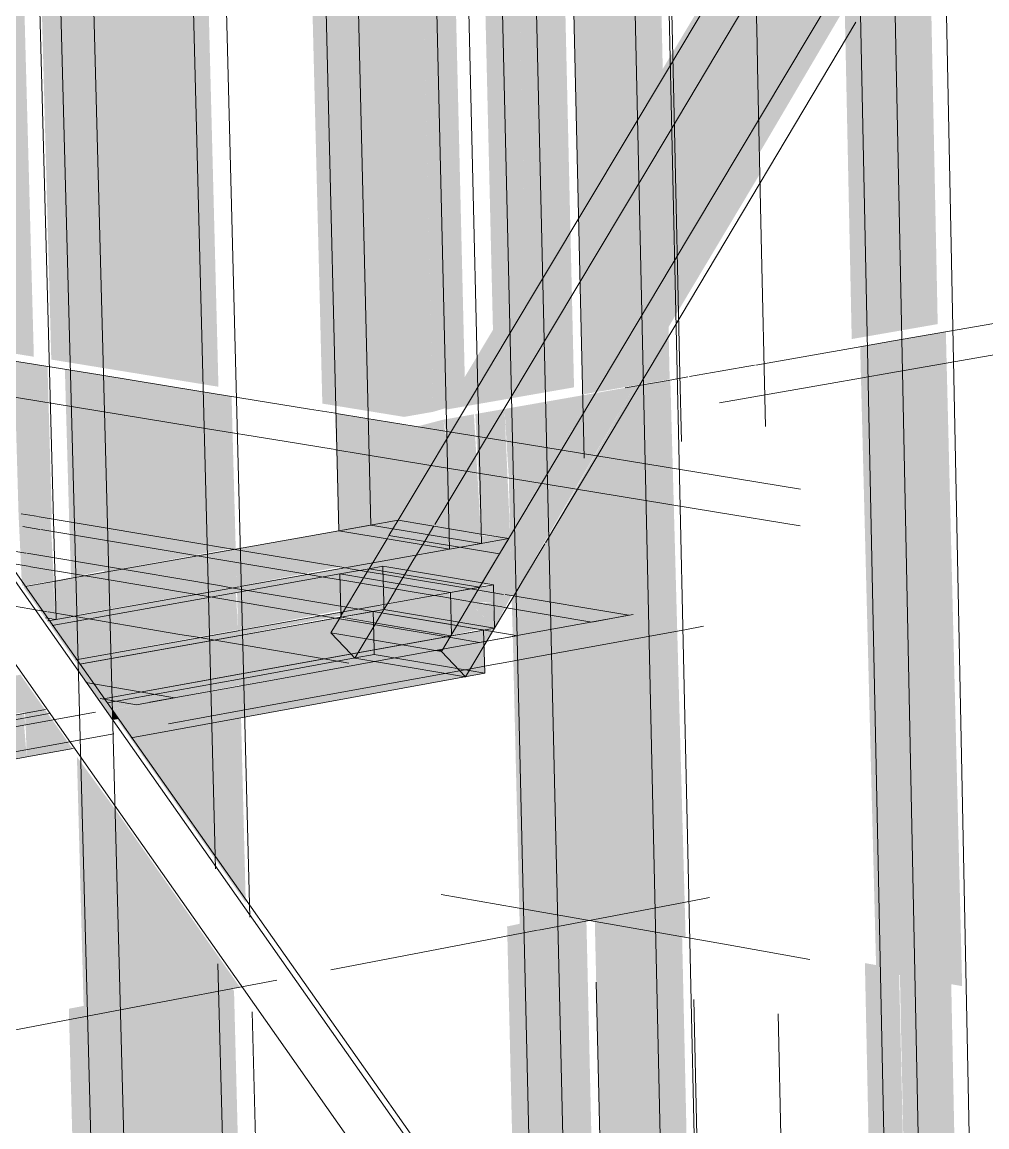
# Model space of a CAD drawing. Header units: inches. Extents: x -8026 to -8021, y -2777 to 2751.
# Drawn here: x -8023.22162 to -8023.18699, y -862.93066 to -862.891 of the extents above; entities that cross this region are included whole.
import ezdxf

# ---------------------------------------------------------------- set-up
doc = ezdxf.new("R2010")
doc.units = ezdxf.units.IN
doc.header["$MEASUREMENT"] = 0
for name, color, linetype, lineweight in [('A-GLAZ-CWMG', 51, 'Continuous', 9), ('S-BEAM', 12, 'Continuous', 9), ('S-COLS', 52, 'Continuous', 9)]:
    doc.layers.add(name, color=color, linetype=linetype, lineweight=lineweight)
doc.layers.add('A-GLAZ-CWMG-1', color=13, linetype='Continuous', lineweight=9, transparency=0.4)
doc.layers.add('A-GLAZ-CWMG-2', color=25, linetype='Continuous', lineweight=9, transparency=0.4)

msp = doc.modelspace()

# ---------------------------------------------------------------- hatches: boundary and pattern name
at = {"layer": 'A-GLAZ-CWMG-1'}
for points in [[(-8023.208538, -862.909535), (-8023.208141, -862.908873), (-8023.21027, -862.909247), (-8023.20865, -862.909517)], [(-8023.210102, -862.91058), (-8023.209054, -862.910395), (-8023.208538, -862.909535), (-8023.21027, -862.909247), (-8023.213952, -862.909936), (-8023.210232, -862.910558)], [(-8023.213952, -862.909936), (-8023.213997, -862.909902), (-8023.214075, -862.909916)], [(-8023.21975, -862.913876), (-8023.213867, -862.912813), (-8023.213947, -862.911465), (-8023.219821, -862.912505), (-8023.219786, -862.913824)], [(-8023.209825, -862.913675), (-8023.207991, -862.913345), (-8023.210549, -862.912913), (-8023.209913, -862.913582)], [(-8023.208963, -862.913946), (-8023.206772, -862.913552), (-8023.207991, -862.913345), (-8023.209825, -862.913675), (-8023.209683, -862.913823)], [(-8023.205709, -862.914501), (-8023.206577, -862.913586), (-8023.206769, -862.913554), (-8023.208955, -862.913951), (-8023.205928, -862.914464)]]:
    msp.add_hatch(color=256, dxfattribs=at).paths.add_polyline_path(points, flags=0)
h = msp.add_hatch(color=256, dxfattribs=at)
h.paths.add_polyline_path([(-8023.220738, -862.91247), (-8023.220445, -862.912375), (-8023.220496, -862.911054), (-8023.221575, -862.911279), (-8023.220775, -862.912418)], flags=0)
h.paths.add_polyline_path([(-8023.22314, -862.912369), (-8023.223672, -862.911612), (-8023.225514, -862.911965), (-8023.224285, -862.912174)], flags=0)
h.paths.add_polyline_path([(-8023.219825, -862.91231), (-8023.213915, -862.911257), (-8023.213952, -862.909936), (-8023.214075, -862.909916), (-8023.219862, -862.910942), (-8023.21983, -862.912144)], flags=0)
h = msp.add_hatch(color=256, dxfattribs=at)
h.paths.add_polyline_path([(-8023.220444, -862.912418), (-8023.219825, -862.91231), (-8023.219862, -862.910942), (-8023.22048, -862.911051), (-8023.220445, -862.912375)], flags=0)
h.paths.add_polyline_path([(-8023.213915, -862.911257), (-8023.210232, -862.910558), (-8023.213952, -862.909936), (-8023.213927, -862.910798)], flags=0)
h = msp.add_hatch(color=256, dxfattribs=at)
h.paths.add_polyline_path([(-8023.22189, -862.91415), (-8023.222689, -862.913012), (-8023.225514, -862.913528), (-8023.224386, -862.913722)], flags=0)
h.paths.add_polyline_path([(-8023.219786, -862.913824), (-8023.219821, -862.912505), (-8023.220615, -862.912645), (-8023.219941, -862.913604)], flags=0)
h.paths.add_polyline_path([(-8023.213867, -862.912828), (-8023.21019, -862.912115), (-8023.210231, -862.9108), (-8023.213903, -862.91149), (-8023.213867, -862.912813)], flags=0)
at = {"layer": 'A-GLAZ-CWMG-2'}
h = msp.add_hatch(color=256, dxfattribs=at)
h.paths.add_polyline_path([(-8023.206866, -862.904992), (-8023.2064, -862.904855), (-8023.205733, -862.903743), (-8023.206319, -862.879319), (-8023.207483, -862.879497), (-8023.20688, -862.904403)], flags=0)
h.paths.add_polyline_path([(-8023.207895, -862.862515), (-8023.207889, -862.862515), (-8023.206989, -862.861424), (-8023.207921, -862.861444)], flags=0)
h.paths.add_polyline_path([(-8023.20795, -862.860232), (-8023.206778, -862.860189), (-8023.206961, -862.852575), (-8023.208132, -862.852727), (-8023.208045, -862.856312)], flags=0)
h = msp.add_hatch(color=256, dxfattribs=at)
h.paths.add_polyline_path([(-8023.202617, -862.942012), (-8023.202891, -862.941622), (-8023.203744, -862.941797)], flags=0)
h.paths.add_polyline_path([(-8023.202634, -862.938626), (-8023.202996, -862.923201), (-8023.204212, -862.923465), (-8023.203894, -862.936832), (-8023.203797, -862.936971)], flags=0)
h.paths.add_polyline_path([(-8023.204721, -862.902052), (-8023.20354, -862.900081), (-8023.204036, -862.878971), (-8023.205265, -862.879158), (-8023.20495, -862.892423)], flags=0)
h.paths.add_polyline_path([(-8023.204586, -862.862058), (-8023.204435, -862.862037), (-8023.204438, -862.86188)], flags=0)
h.paths.add_polyline_path([(-8023.205723, -862.859888), (-8023.20452, -862.858429), (-8023.204638, -862.853412), (-8023.205822, -862.852427), (-8023.2059, -862.852437), (-8023.205808, -862.856312)], flags=0)
h = msp.add_hatch(color=256, dxfattribs=at)
h.paths.add_polyline_path([(-8023.207909, -862.905174), (-8023.206866, -862.904992), (-8023.207483, -862.879497), (-8023.21146, -862.880103), (-8023.210844, -862.904697), (-8023.208932, -862.905008)], flags=0)
h.paths.add_polyline_path([(-8023.211886, -862.863067), (-8023.207895, -862.862515), (-8023.207921, -862.861444), (-8023.211925, -862.861533)], flags=0)
h.paths.add_polyline_path([(-8023.211954, -862.860381), (-8023.20795, -862.860232), (-8023.208132, -862.852727), (-8023.212132, -862.853248), (-8023.212056, -862.856312)], flags=0)
h = msp.add_hatch(color=256, dxfattribs=at)
h.paths.add_polyline_path([(-8023.202195, -862.93925), (-8023.201002, -862.939008), (-8023.201373, -862.923024), (-8023.201732, -862.922961), (-8023.202996, -862.923201), (-8023.202634, -862.938626), (-8023.202372, -862.938998)], flags=0)
h.paths.add_polyline_path([(-8023.20354, -862.900081), (-8023.201965, -862.897451), (-8023.202399, -862.878721), (-8023.204036, -862.878971), (-8023.203746, -862.891308)], flags=0)
h.paths.add_polyline_path([(-8023.204435, -862.862037), (-8023.202792, -862.86181), (-8023.202803, -862.861331), (-8023.204006, -862.861358), (-8023.204438, -862.86188)], flags=0)
h.paths.add_polyline_path([(-8023.202921, -862.860046), (-8023.202832, -862.860043), (-8023.202835, -862.859942)], flags=0)
h.paths.add_polyline_path([(-8023.20452, -862.858429), (-8023.202915, -862.856484), (-8023.202954, -862.854812), (-8023.204638, -862.853412), (-8023.204569, -862.856312)], flags=0)
h = msp.add_hatch(color=256, dxfattribs=at)
h.paths.add_polyline_path([(-8023.213648, -862.939912), (-8023.214013, -862.92578), (-8023.214315, -862.925349), (-8023.218757, -862.926192), (-8023.218414, -862.939004), (-8023.218209, -862.939043)], flags=0)
h.paths.add_polyline_path([(-8023.214572, -862.904092), (-8023.215177, -862.88067), (-8023.219958, -862.881399), (-8023.21937, -862.903312), (-8023.218209, -862.903501)], flags=0)
h.paths.add_polyline_path([(-8023.220417, -862.864247), (-8023.215618, -862.863584), (-8023.215669, -862.861615), (-8023.220485, -862.861722), (-8023.220444, -862.863235)], flags=0)
h.paths.add_polyline_path([(-8023.220512, -862.860698), (-8023.215697, -862.86052), (-8023.215872, -862.853735), (-8023.220682, -862.85436), (-8023.22063, -862.856312)], flags=0)
h = msp.add_hatch(color=256, dxfattribs=at)
h.paths.add_polyline_path([(-8023.221197, -862.903015), (-8023.221747, -862.882798), (-8023.222907, -862.8842), (-8023.222397, -862.902821), (-8023.221298, -862.902999)], flags=0)
h.paths.add_polyline_path([(-8023.223443, -862.864666), (-8023.222244, -862.8645), (-8023.222318, -862.861763), (-8023.223522, -862.861789), (-8023.223482, -862.863235)], flags=0)
h.paths.add_polyline_path([(-8023.223549, -862.860811), (-8023.222345, -862.860766), (-8023.222556, -862.854604), (-8023.223715, -862.854755), (-8023.223672, -862.856312)], flags=0)
h = msp.add_hatch(color=256, dxfattribs=at)
h.paths.add_polyline_path([(-8023.218414, -862.939004), (-8023.218757, -862.926192), (-8023.219941, -862.926417), (-8023.219606, -862.938777)], flags=0)
h.paths.add_polyline_path([(-8023.21937, -862.903312), (-8023.219958, -862.881399), (-8023.220681, -862.88151), (-8023.22114, -862.882065), (-8023.220571, -862.903117)], flags=0)
h.paths.add_polyline_path([(-8023.221618, -862.864413), (-8023.220417, -862.864247), (-8023.220485, -862.861722), (-8023.22169, -862.861749), (-8023.22165, -862.863235)], flags=0)
h.paths.add_polyline_path([(-8023.221717, -862.860743), (-8023.220512, -862.860698), (-8023.220682, -862.85436), (-8023.221885, -862.854517), (-8023.221837, -862.856312)], flags=0)
h = msp.add_hatch(color=256, dxfattribs=at)
h.paths.add_polyline_path([(-8023.198884, -862.942811), (-8023.197515, -862.942529), (-8023.197555, -862.940739), (-8023.200525, -862.941346), (-8023.19959, -862.942676), (-8023.198917, -862.942804)], flags=0)
h.paths.add_polyline_path([(-8023.200701, -862.939162), (-8023.197604, -862.938534), (-8023.197934, -862.923775), (-8023.201067, -862.923224), (-8023.20075, -862.937029)], flags=0)
h.paths.add_polyline_path([(-8023.199678, -862.904053), (-8023.198379, -862.903828), (-8023.198421, -862.901951)], flags=0)
h.paths.add_polyline_path([(-8023.201653, -862.897726), (-8023.198628, -862.892685), (-8023.198943, -862.878576), (-8023.202081, -862.879052), (-8023.201793, -862.891601)], flags=0)
h.paths.add_polyline_path([(-8023.202469, -862.862192), (-8023.199319, -862.86176), (-8023.199321, -862.861649), (-8023.20248, -862.861715)], flags=0)
h.paths.add_polyline_path([(-8023.202509, -862.860431), (-8023.199351, -862.860317), (-8023.199405, -862.857899), (-8023.20005, -862.857362), (-8023.202512, -862.86033)], flags=0)
h.paths.add_polyline_path([(-8023.202591, -862.856883), (-8023.20179, -862.855915), (-8023.202629, -862.855217), (-8023.202595, -862.856712)], flags=0)
h = msp.add_hatch(color=256, dxfattribs=at)
h.paths.add_polyline_path([(-8023.189793, -862.940725), (-8023.187972, -862.940348), (-8023.188008, -862.938567), (-8023.18983, -862.938941), (-8023.189801, -862.940348)], flags=0)
h.paths.add_polyline_path([(-8023.189876, -862.936745), (-8023.188053, -862.936374), (-8023.188279, -862.925322), (-8023.190121, -862.924999), (-8023.189882, -862.936453)], flags=0)
h.paths.add_polyline_path([(-8023.190597, -862.902163), (-8023.18876, -862.901843), (-8023.189094, -862.885551), (-8023.190881, -862.888545), (-8023.190733, -862.895663)], flags=0)
h.paths.add_polyline_path([(-8023.191075, -862.879268), (-8023.189576, -862.876765), (-8023.191122, -862.877001), (-8023.191108, -862.877676)], flags=0)
h = msp.add_hatch(color=256, dxfattribs=at)
h.paths.add_polyline_path([(-8023.191031, -862.940981), (-8023.189793, -862.940725), (-8023.18983, -862.938941), (-8023.191068, -862.939195), (-8023.191032, -862.940896)], flags=0)
h.paths.add_polyline_path([(-8023.191115, -862.936997), (-8023.189876, -862.936745), (-8023.190149, -862.924994), (-8023.191373, -862.924779), (-8023.191125, -862.936499)], flags=0)
h.paths.add_polyline_path([(-8023.191846, -862.90238), (-8023.190597, -862.902163), (-8023.190881, -862.888545), (-8023.192095, -862.890592), (-8023.191988, -862.895663)], flags=0)
h.paths.add_polyline_path([(-8023.1912, -862.879477), (-8023.191075, -862.879268), (-8023.191122, -862.877001), (-8023.191251, -862.87702), (-8023.191237, -862.877676)], flags=0)
h = msp.add_hatch(color=256, dxfattribs=at)
h.paths.add_polyline_path([(-8023.218364, -862.916051), (-8023.218374, -862.915692), (-8023.219609, -862.913936), (-8023.219599, -862.914295)], flags=0)
h.paths.add_polyline_path([(-8023.220445, -862.882668), (-8023.219987, -862.882116), (-8023.220204, -862.882149), (-8023.22045, -862.882446)], flags=0)
for points in [[(-8023.198472, -862.899684), (-8023.19519, -862.894188), (-8023.195273, -862.890371), (-8023.195796, -862.890294), (-8023.196643, -862.889369), (-8023.198628, -862.892685)], [(-8023.195436, -862.896175), (-8023.192151, -862.890585), (-8023.193392, -862.8904), (-8023.195486, -862.893903)], [(-8023.2015, -862.904368), (-8023.201249, -862.904325), (-8023.198472, -862.899684), (-8023.198628, -862.892685), (-8023.201653, -862.897726)], [(-8023.198421, -862.901951), (-8023.195141, -862.896453), (-8023.19519, -862.894188), (-8023.198472, -862.899684)], [(-8023.201249, -862.904325), (-8023.199678, -862.904053), (-8023.198421, -862.901951), (-8023.198472, -862.899684)], [(-8023.187883, -862.925606), (-8023.188468, -862.90212), (-8023.190299, -862.90244), (-8023.189719, -862.925283), (-8023.189152, -862.925382)], [(-8023.189719, -862.925283), (-8023.190299, -862.90244), (-8023.191543, -862.902658), (-8023.190967, -862.925063), (-8023.189747, -862.925278)], [(-8023.220552, -862.908832), (-8023.220707, -862.903362), (-8023.221904, -862.903167), (-8023.221747, -862.908632), (-8023.220592, -862.908826)], [(-8023.203636, -862.910996), (-8023.199651, -862.904075), (-8023.201219, -862.904349), (-8023.204104, -862.909424), (-8023.204078, -862.910528)], [(-8023.197806, -862.92386), (-8023.198355, -862.903849), (-8023.199651, -862.904075), (-8023.202875, -862.909723), (-8023.202827, -862.911797), (-8023.199845, -862.912296), (-8023.202797, -862.912832), (-8023.202544, -862.923492), (-8023.201286, -862.923252)], [(-8023.20417, -862.909531), (-8023.204104, -862.909421), (-8023.204307, -862.904889), (-8023.205351, -862.905072), (-8023.205146, -862.909369), (-8023.204499, -862.909477)], [(-8023.21027, -862.909247), (-8023.208141, -862.908873), (-8023.206399, -862.905956), (-8023.206504, -862.905273), (-8023.207456, -862.905522), (-8023.210382, -862.905045), (-8023.210342, -862.906357)], [(-8023.206399, -862.905956), (-8023.206077, -862.905199), (-8023.206504, -862.905273), (-8023.206407, -862.905693)], [(-8023.221597, -862.911247), (-8023.22048, -862.911051), (-8023.220595, -862.908825), (-8023.221747, -862.908632), (-8023.221626, -862.911207)], [(-8023.219862, -862.910942), (-8023.218681, -862.910685), (-8023.218732, -862.909137), (-8023.219928, -862.908937), (-8023.219866, -862.9108)], [(-8023.205932, -862.909843), (-8023.205146, -862.909704), (-8023.205173, -862.909365), (-8023.208141, -862.908873), (-8023.20847, -862.909421), (-8023.205945, -862.909841)], [(-8023.218679, -862.910733), (-8023.214157, -862.909902), (-8023.218732, -862.909137), (-8023.218681, -862.910685)], [(-8023.206298, -862.909908), (-8023.205945, -862.909841), (-8023.20847, -862.909421), (-8023.208329, -862.90957), (-8023.207535, -862.909702)], [(-8023.204078, -862.910528), (-8023.204106, -862.909424), (-8023.204499, -862.910081), (-8023.20417, -862.91043)], [(-8023.204068, -862.910924), (-8023.204078, -862.910528), (-8023.204499, -862.910081), (-8023.204919, -862.910782), (-8023.20417, -862.910907)], [(-8023.209534, -862.910675), (-8023.209185, -862.910613), (-8023.209054, -862.910395), (-8023.210102, -862.91058)], [(-8023.205544, -862.911277), (-8023.205215, -862.911277), (-8023.205146, -862.911117), (-8023.208748, -862.910536), (-8023.208748, -862.9108), (-8023.20847, -862.910853), (-8023.207634, -862.910993), (-8023.206299, -862.911029), (-8023.206172, -862.911164), (-8023.205544, -862.911188)], [(-8023.210189, -862.912172), (-8023.210084, -862.912133), (-8023.209381, -862.910942), (-8023.210231, -862.9108), (-8023.210189, -862.912149)], [(-8023.20938, -862.910942), (-8023.209251, -862.910723), (-8023.209534, -862.910675), (-8023.21023, -862.9108), (-8023.209513, -862.91092)], [(-8023.209381, -862.910942), (-8023.20938, -862.910942), (-8023.209513, -862.91092)], [(-8023.204053, -862.911592), (-8023.204068, -862.910924), (-8023.204919, -862.910782), (-8023.205097, -862.911125), (-8023.204717, -862.911188), (-8023.20468, -862.911487), (-8023.204363, -862.91154)], [(-8023.219821, -862.912505), (-8023.213904, -862.911457), (-8023.213915, -862.911257), (-8023.219826, -862.912324), (-8023.219825, -862.912375)], [(-8023.210097, -862.912155), (-8023.208797, -862.911918), (-8023.209512, -862.911164), (-8023.210094, -862.912149)], [(-8023.208805, -862.911282), (-8023.208801, -862.911282), (-8023.209512, -862.911164)], [(-8023.208797, -862.911918), (-8023.206963, -862.911591), (-8023.209512, -862.911164), (-8023.208883, -862.911827)], [(-8023.205541, -862.911829), (-8023.205281, -862.911387), (-8023.205564, -862.911339), (-8023.20626, -862.911465), (-8023.206221, -862.911715), (-8023.205542, -862.911829)], [(-8023.206234, -862.912482), (-8023.206259, -862.911709), (-8023.206963, -862.911591), (-8023.208757, -862.911959), (-8023.208647, -862.912076), (-8023.206235, -862.912482)], [(-8023.206963, -862.911591), (-8023.206961, -862.911591), (-8023.207718, -862.911465)], [(-8023.204678, -862.912743), (-8023.205546, -862.911829), (-8023.206253, -862.91171), (-8023.206221, -862.912484), (-8023.204693, -862.912741)], [(-8023.204678, -862.912743), (-8023.204053, -862.911592), (-8023.20471, -862.911482), (-8023.204678, -862.912742)], [(-8023.20401, -862.913053), (-8023.2028, -862.91283), (-8023.202827, -862.911797), (-8023.203998, -862.911601), (-8023.20405, -862.911688), (-8023.204011, -862.913003)], [(-8023.210185, -862.912303), (-8023.210097, -862.912155), (-8023.210189, -862.912172)], [(-8023.206214, -862.913026), (-8023.206215, -862.912972), (-8023.206259, -862.912613), (-8023.209055, -862.912154), (-8023.210027, -862.912383), (-8023.206244, -862.913021)], [(-8023.2028, -862.91283), (-8023.199845, -862.912296), (-8023.202827, -862.911797), (-8023.202811, -862.912382)], [(-8023.213862, -862.913013), (-8023.210185, -862.912303), (-8023.210223, -862.912178), (-8023.213867, -862.912828), (-8023.213865, -862.912897)], [(-8023.205069, -862.912814), (-8023.204698, -862.91274), (-8023.20596, -862.912528), (-8023.206034, -862.912651), (-8023.205171, -862.912797)], [(-8023.219633, -862.914041), (-8023.213862, -862.913013), (-8023.213867, -862.912828), (-8023.21975, -862.913876)], [(-8023.205051, -862.913242), (-8023.204954, -862.913224), (-8023.204698, -862.912747), (-8023.205063, -862.912826), (-8023.205057, -862.913026)], [(-8023.204678, -862.912743), (-8023.204698, -862.912721), (-8023.204694, -862.912727)], [(-8023.205047, -862.913381), (-8023.205024, -862.913237), (-8023.205051, -862.913242)], [(-8023.206577, -862.913586), (-8023.206578, -862.913519), (-8023.206769, -862.913554)], [(-8023.218364, -862.916051), (-8023.218149, -862.916012), (-8023.218374, -862.915692)]]:
    msp.add_hatch(color=256, dxfattribs=at).paths.add_polyline_path(points, flags=0)
h = msp.add_hatch(color=256, dxfattribs=at)
h.paths.add_polyline_path([(-8023.205708, -862.904791), (-8023.20466, -862.904609), (-8023.204721, -862.902052), (-8023.205733, -862.903743), (-8023.205718, -862.904403)], flags=0)
h.paths.add_polyline_path([(-8023.195486, -862.893903), (-8023.193392, -862.8904), (-8023.195569, -862.890075), (-8023.195542, -862.891308)], flags=0)
h = msp.add_hatch(color=256, dxfattribs=at)
h.paths.add_polyline_path([(-8023.206437, -862.904918), (-8023.205708, -862.904791), (-8023.205733, -862.903743), (-8023.2064, -862.904855)], flags=0)
h.paths.add_polyline_path([(-8023.20466, -862.904609), (-8023.201811, -862.904113), (-8023.201965, -862.897451), (-8023.204721, -862.902052), (-8023.204665, -862.904403)], flags=0)
h = msp.add_hatch(color=256, dxfattribs=at)
h.paths.add_polyline_path([(-8023.219401, -862.926705), (-8023.218224, -862.926481), (-8023.218421, -862.919058), (-8023.219651, -862.917375), (-8023.219493, -862.923295)], flags=0)
h.paths.add_polyline_path([(-8023.218732, -862.909137), (-8023.218885, -862.903659), (-8023.220083, -862.903463), (-8023.219928, -862.908937)], flags=0)
h = msp.add_hatch(color=256, dxfattribs=at)
h.paths.add_polyline_path([(-8023.218224, -862.926481), (-8023.213805, -862.925638), (-8023.218421, -862.919058), (-8023.218314, -862.923074)], flags=0)
h.paths.add_polyline_path([(-8023.213593, -862.922611), (-8023.213762, -862.915972), (-8023.217744, -862.916699), (-8023.213856, -862.922236)], flags=0)
h.paths.add_polyline_path([(-8023.214075, -862.909916), (-8023.213953, -862.909894), (-8023.214101, -862.904439), (-8023.218885, -862.903659), (-8023.218732, -862.909137), (-8023.214157, -862.909902)], flags=0)
h = msp.add_hatch(color=256, dxfattribs=at)
h.paths.add_polyline_path([(-8023.205154, -862.909368), (-8023.205404, -862.905081), (-8023.206077, -862.905199), (-8023.208141, -862.908873), (-8023.205157, -862.909368)], flags=0)
h.paths.add_polyline_path([(-8023.204499, -862.910081), (-8023.20417, -862.909531), (-8023.205152, -862.909423), (-8023.205146, -862.909704), (-8023.205932, -862.909843), (-8023.2047, -862.910047)], flags=0)
h.paths.add_polyline_path([(-8023.204104, -862.909421), (-8023.201219, -862.904349), (-8023.204307, -862.904889), (-8023.204152, -862.907373)], flags=0)
h = msp.add_hatch(color=256, dxfattribs=at)
h.paths.add_polyline_path([(-8023.205564, -862.911339), (-8023.205215, -862.911277), (-8023.205544, -862.911277), (-8023.205544, -862.911188), (-8023.206172, -862.911164), (-8023.206332, -862.910994), (-8023.207634, -862.910993), (-8023.205904, -862.911282)], flags=0)
h.paths.add_polyline_path([(-8023.20847, -862.910853), (-8023.20847, -862.9108), (-8023.208748, -862.9108), (-8023.208748, -862.910536), (-8023.209185, -862.910613), (-8023.209251, -862.910723), (-8023.208748, -862.910807)], flags=0)
h.paths.add_polyline_path([(-8023.208329, -862.90957), (-8023.20847, -862.909421), (-8023.208538, -862.909535), (-8023.20847, -862.909547)], flags=0)
h = msp.add_hatch(color=256, dxfattribs=at)
h.paths.add_polyline_path([(-8023.205281, -862.911387), (-8023.205258, -862.911285), (-8023.205544, -862.911343)], flags=0)
h.paths.add_polyline_path([(-8023.205122, -862.911121), (-8023.204919, -862.910782), (-8023.207606, -862.910334), (-8023.208329, -862.90957), (-8023.208538, -862.909535), (-8023.209185, -862.910613), (-8023.208688, -862.910525), (-8023.205146, -862.911117)], flags=0)
h = msp.add_hatch(color=256, dxfattribs=at)
h.paths.add_polyline_path([(-8023.203636, -862.910996), (-8023.204078, -862.910528), (-8023.204068, -862.910924)], flags=0)
h.paths.add_polyline_path([(-8023.204919, -862.910782), (-8023.204499, -862.910081), (-8023.205945, -862.909845), (-8023.206298, -862.909908), (-8023.208329, -862.90957), (-8023.207606, -862.910334), (-8023.20511, -862.91075)], flags=0)
h = msp.add_hatch(color=256, dxfattribs=at)
h.paths.add_polyline_path([(-8023.203754, -862.923723), (-8023.202544, -862.923492), (-8023.202797, -862.912832), (-8023.20401, -862.913053), (-8023.203775, -862.922817)], flags=0)
h.paths.add_polyline_path([(-8023.202827, -862.911797), (-8023.202875, -862.909723), (-8023.203998, -862.911601), (-8023.203637, -862.911662)], flags=0)
h = msp.add_hatch(color=256, dxfattribs=at)
h.paths.add_polyline_path([(-8023.220615, -862.912645), (-8023.219821, -862.912505), (-8023.219859, -862.912316), (-8023.220738, -862.91247), (-8023.220627, -862.912628)], flags=0)
h.paths.add_polyline_path([(-8023.213904, -862.911457), (-8023.209534, -862.910675), (-8023.210232, -862.910603), (-8023.213915, -862.911257), (-8023.213908, -862.911337)], flags=0)
h = msp.add_hatch(color=256, dxfattribs=at)
h.paths.add_polyline_path([(-8023.205215, -862.911277), (-8023.204856, -862.911165), (-8023.205148, -862.911165), (-8023.205162, -862.911188)], flags=0)
h.paths.add_polyline_path([(-8023.209251, -862.910723), (-8023.209185, -862.910613), (-8023.209514, -862.910678)], flags=0)
h = msp.add_hatch(color=256, dxfattribs=at)
h.paths.add_polyline_path([(-8023.206253, -862.91171), (-8023.206259, -862.911708), (-8023.206253, -862.91171)], flags=0)
h.paths.add_polyline_path([(-8023.206961, -862.911591), (-8023.206297, -862.911458), (-8023.209381, -862.910942), (-8023.209507, -862.911164), (-8023.207714, -862.911465)], flags=0)
h = msp.add_hatch(color=256, dxfattribs=at)
h.paths.add_polyline_path([(-8023.206253, -862.91171), (-8023.206297, -862.911471), (-8023.206961, -862.911591), (-8023.206253, -862.911709)], flags=0)
h.paths.add_polyline_path([(-8023.205542, -862.911829), (-8023.205543, -862.911829), (-8023.205546, -862.911829)], flags=0)
h.paths.add_polyline_path([(-8023.20626, -862.911465), (-8023.205564, -862.911339), (-8023.209251, -862.910723), (-8023.20938, -862.910942), (-8023.20626, -862.911464)], flags=0)
h = msp.add_hatch(color=256, dxfattribs=at)
h.paths.add_polyline_path([(-8023.203998, -862.911601), (-8023.203636, -862.910996), (-8023.204068, -862.910924), (-8023.204053, -862.911592)], flags=0)
h.paths.add_polyline_path([(-8023.20471, -862.911482), (-8023.204717, -862.911278), (-8023.205173, -862.911283), (-8023.205173, -862.911405), (-8023.204717, -862.911481)], flags=0)
h = msp.add_hatch(color=256, dxfattribs=at)
h.paths.add_polyline_path([(-8023.204717, -862.911481), (-8023.204726, -862.911465), (-8023.204726, -862.911479)], flags=0)
h.paths.add_polyline_path([(-8023.205173, -862.911405), (-8023.205146, -862.911283), (-8023.204715, -862.911278), (-8023.204717, -862.911188), (-8023.205218, -862.911283), (-8023.205255, -862.911391), (-8023.205215, -862.911398)], flags=0)
h = msp.add_hatch(color=256, dxfattribs=at)
h.paths.add_polyline_path([(-8023.204712, -862.911942), (-8023.205171, -862.91183), (-8023.204716, -862.91183)], flags=0)
h.paths.add_polyline_path([(-8023.204678, -862.912742), (-8023.204726, -862.911479), (-8023.204814, -862.911465), (-8023.205173, -862.911465), (-8023.205215, -862.911398), (-8023.205255, -862.911391), (-8023.205253, -862.911465), (-8023.205327, -862.911465), (-8023.205541, -862.911829), (-8023.204694, -862.912726)], flags=0)
h = msp.add_hatch(color=256, dxfattribs=at)
h.paths.add_polyline_path([(-8023.204712, -862.911942), (-8023.204716, -862.91183), (-8023.20517, -862.911865)], flags=0)
h.paths.add_polyline_path([(-8023.205173, -862.911465), (-8023.204814, -862.911465), (-8023.205173, -862.911405)], flags=0)
h.paths.add_polyline_path([(-8023.205326, -862.911465), (-8023.205253, -862.911465), (-8023.205281, -862.911387)], flags=0)
h = msp.add_hatch(color=256, dxfattribs=at)
h.paths.add_polyline_path([(-8023.207991, -862.913345), (-8023.206252, -862.91302), (-8023.210232, -862.912383), (-8023.210549, -862.912913), (-8023.209892, -862.913024)], flags=0)
h.paths.add_polyline_path([(-8023.206231, -862.912618), (-8023.206259, -862.912477), (-8023.208647, -862.912076), (-8023.208797, -862.911918), (-8023.210097, -862.912155), (-8023.210183, -862.912357), (-8023.209038, -862.912145), (-8023.206231, -862.912618)], flags=0)
h = msp.add_hatch(color=256, dxfattribs=at)
h.paths.add_polyline_path([(-8023.221512, -862.915795), (-8023.220806, -862.915668), (-8023.221679, -862.914428), (-8023.225484, -862.915108), (-8023.221555, -862.915787)], flags=0)
h.paths.add_polyline_path([(-8023.213828, -862.914392), (-8023.209825, -862.913675), (-8023.210549, -862.912913), (-8023.210222, -862.912364), (-8023.213862, -862.913013), (-8023.213833, -862.914208)], flags=0)
h = msp.add_hatch(color=256, dxfattribs=at)
h.paths.add_polyline_path([(-8023.206772, -862.913552), (-8023.206535, -862.913509), (-8023.206251, -862.913033), (-8023.207991, -862.913345)], flags=0)
h.paths.add_polyline_path([(-8023.206034, -862.912651), (-8023.20596, -862.912528), (-8023.206234, -862.912482), (-8023.206221, -862.91262)], flags=0)
h = msp.add_hatch(color=256, dxfattribs=at)
h.paths.add_polyline_path([(-8023.218734, -862.915296), (-8023.213828, -862.914392), (-8023.213862, -862.913013), (-8023.219633, -862.914041), (-8023.218736, -862.915294)], flags=0)
h.paths.add_polyline_path([(-8023.206213, -862.913026), (-8023.205219, -862.912788), (-8023.206225, -862.91263), (-8023.206214, -862.913001)], flags=0)
h = msp.add_hatch(color=256, dxfattribs=at)
h.paths.add_polyline_path([(-8023.218466, -862.915677), (-8023.213817, -862.914806), (-8023.213828, -862.914392), (-8023.218734, -862.915296), (-8023.218521, -862.9156)], flags=0)
h.paths.add_polyline_path([(-8023.206535, -862.913509), (-8023.205051, -862.913242), (-8023.205087, -862.912822), (-8023.206282, -862.913086)], flags=0)
h = msp.add_hatch(color=256, dxfattribs=at)
h.paths.add_polyline_path([(-8023.217744, -862.916699), (-8023.213762, -862.915972), (-8023.213797, -862.914831), (-8023.218464, -862.915679), (-8023.217903, -862.916472)], flags=0)
h.paths.add_polyline_path([(-8023.205709, -862.914501), (-8023.205047, -862.913381), (-8023.205061, -862.913244), (-8023.206533, -862.913511), (-8023.206577, -862.913586), (-8023.205913, -862.914285)], flags=0)
h = msp.add_hatch(color=256, dxfattribs=at)
h.paths.add_polyline_path([(-8023.2215, -862.916223), (-8023.220538, -862.91605), (-8023.220806, -862.915668), (-8023.221512, -862.915795), (-8023.221508, -862.915918)], flags=0)
h.paths.add_polyline_path([(-8023.213817, -862.914817), (-8023.208963, -862.913946), (-8023.209683, -862.913823), (-8023.209825, -862.913675), (-8023.213828, -862.914392), (-8023.213817, -862.914806)], flags=0)
h = msp.add_hatch(color=256, dxfattribs=at)
h.paths.add_polyline_path([(-8023.221454, -862.917377), (-8023.219811, -862.917077), (-8023.220531, -862.916054), (-8023.221491, -862.916228), (-8023.221461, -862.917121)], flags=0)
h.paths.add_polyline_path([(-8023.213762, -862.915972), (-8023.205709, -862.914501), (-8023.208955, -862.913951), (-8023.213797, -862.914831), (-8023.213767, -862.915798)], flags=0)
h.paths.add_polyline_path([(-8023.205709, -862.914501), (-8023.205019, -862.914375), (-8023.20506, -862.913404), (-8023.205539, -862.914217)], flags=0)
h = msp.add_hatch(color=256, dxfattribs=at)
h.paths.add_polyline_path([(-8023.237208, -862.918634), (-8023.234986, -862.918236), (-8023.235029, -862.916833), (-8023.241182, -862.91793), (-8023.237257, -862.918625)], flags=0)
h.paths.add_polyline_path([(-8023.22914, -862.917163), (-8023.221598, -862.91578), (-8023.225484, -862.915108), (-8023.229179, -862.915789), (-8023.229143, -862.917055)], flags=0)
h = msp.add_hatch(color=256, dxfattribs=at)
h.paths.add_polyline_path([(-8023.237195, -862.919067), (-8023.234975, -862.918635), (-8023.234986, -862.918236), (-8023.237208, -862.918634)], flags=0)
h.paths.add_polyline_path([(-8023.229097, -862.91761), (-8023.2215, -862.916223), (-8023.221555, -862.915803), (-8023.22914, -862.917163), (-8023.229102, -862.917463)], flags=0)
h = msp.add_hatch(color=256, dxfattribs=at)
h.paths.add_polyline_path([(-8023.237133, -862.92024), (-8023.234919, -862.919836), (-8023.23496, -862.918675), (-8023.237175, -862.919078), (-8023.237141, -862.919982)], flags=0)
h.paths.add_polyline_path([(-8023.229058, -862.918765), (-8023.221454, -862.917377), (-8023.221546, -862.916238), (-8023.229097, -862.91761), (-8023.229061, -862.918642)], flags=0)

# ---------------------------------------------------------------- linework, layer by layer
at = {"layer": 'A-GLAZ-CWMG'}
for p, q in [((-8023.189323, -862.937395), (-8023.19054, -862.878348)), ((-8023.19179, -862.878538), (-8023.190557, -862.937635)), ((-8023.198646, -862.879563), (-8023.197324, -862.938906)), ((-8023.199869, -862.879748), (-8023.198531, -862.939141)), ((-8023.206986, -862.880413), (-8023.206279, -862.909922)), ((-8023.205828, -862.880235), (-8023.205128, -862.909717)), ((-8023.202011, -862.939865), (-8023.203395, -862.880299)), ((-8023.209099, -862.909058), (-8023.209793, -862.880822)), ((-8023.204618, -862.880484), (-8023.203218, -862.940099)), ((-8023.21095, -862.881), (-8023.21025, -862.909262)), ((-8023.214499, -862.881961), (-8023.213449, -862.923131)), ((-8023.21569, -862.88214), (-8023.214679, -862.921401)), ((-8023.217744, -862.939468), (-8023.219248, -862.882697)), ((-8023.220439, -862.882876), (-8023.218932, -862.939241)), ((-8023.221173, -862.883705), (-8023.2204, -862.912446)), ((-8023.198492, -862.892785), (-8023.196521, -862.88949)), ((-8023.19254, -862.890084), (-8023.19832, -862.899767)), ((-8023.195676, -862.890414), (-8023.198439, -862.895035)), ((-8023.191696, -862.89101), (-8023.19827, -862.902032)), ((-8023.204243, -862.902396), (-8023.198492, -862.892785)), ((-8023.198439, -862.895035), (-8023.204192, -862.904658)), ((-8023.19832, -862.899767), (-8023.204086, -862.909428)), ((-8023.19827, -862.902032), (-8023.202837, -862.909689)), ((-8023.205254, -862.904085), (-8023.204243, -862.902396)), ((-8023.208123, -862.908881), (-8023.205316, -862.904189)), ((-8023.205311, -862.904181), (-8023.205254, -862.904085)), ((-8023.204192, -862.904658), (-8023.205203, -862.906349)), ((-8023.20524, -862.906411), (-8023.206807, -862.909032)), ((-8023.205203, -862.906349), (-8023.205237, -862.906406)), ((-8023.208125, -862.908885), (-8023.21025, -862.909262)), ((-8023.208453, -862.909433), (-8023.208123, -862.908881)), ((-8023.208125, -862.908885), (-8023.208453, -862.909433)), ((-8023.205145, -862.909379), (-8023.208125, -862.908885)), ((-8023.21025, -862.909262), (-8023.213889, -862.909908)), ((-8023.21025, -862.909262), (-8023.209099, -862.909058)), ((-8023.206279, -862.909922), (-8023.21025, -862.909262)), ((-8023.209099, -862.909058), (-8023.205128, -862.909717)), ((-8023.20684, -862.909087), (-8023.20717, -862.90964)), ((-8023.204155, -862.909543), (-8023.205145, -862.909379)), ((-8023.209167, -862.910626), (-8023.208522, -862.909547)), ((-8023.208522, -862.909547), (-8023.209167, -862.910626)), ((-8023.208522, -862.909547), (-8023.208453, -862.909433)), ((-8023.208453, -862.909433), (-8023.208522, -862.909547)), ((-8023.205918, -862.909854), (-8023.208453, -862.909433)), ((-8023.207239, -862.909755), (-8023.207592, -862.910344)), ((-8023.20717, -862.90964), (-8023.207239, -862.909755)), ((-8023.206279, -862.909922), (-8023.204155, -862.909543)), ((-8023.205128, -862.909717), (-8023.206279, -862.909922)), ((-8023.204086, -862.909428), (-8023.204483, -862.910093)), ((-8023.204483, -862.910093), (-8023.204155, -862.909543)), ((-8023.202858, -862.909725), (-8023.203622, -862.911006)), ((-8023.213889, -862.909908), (-8023.219784, -862.910955)), ((-8023.213797, -862.911266), (-8023.206279, -862.909922)), ((-8023.204483, -862.910093), (-8023.205918, -862.909854)), ((-8023.204483, -862.910093), (-8023.205526, -862.911841)), ((-8023.205198, -862.91129), (-8023.204483, -862.910093)), ((-8023.208671, -862.910537), (-8023.209167, -862.910626)), ((-8023.208671, -862.910537), (-8023.205106, -862.911133)), ((-8023.208658, -862.911072), (-8023.208671, -862.910537)), ((-8023.207592, -862.910344), (-8023.207794, -862.910683)), ((-8023.219784, -862.910955), (-8023.220403, -862.911065)), ((-8023.210211, -862.910813), (-8023.213849, -862.911464)), ((-8023.213849, -862.911464), (-8023.210211, -862.910813)), ((-8023.209167, -862.910626), (-8023.210212, -862.910813)), ((-8023.210212, -862.910813), (-8023.210178, -862.912179)), ((-8023.206242, -862.911478), (-8023.210212, -862.910813)), ((-8023.210211, -862.910813), (-8023.209167, -862.910626)), ((-8023.209496, -862.911175), (-8023.209363, -862.910954)), ((-8023.209363, -862.910954), (-8023.209167, -862.910626)), ((-8023.209167, -862.910626), (-8023.205198, -862.91129)), ((-8023.207794, -862.910683), (-8023.208083, -862.911167)), ((-8023.220419, -862.911068), (-8023.221523, -862.911264)), ((-8023.219764, -862.912332), (-8023.213832, -862.911272)), ((-8023.210086, -862.912162), (-8023.209495, -862.911175)), ((-8023.208652, -862.911293), (-8023.208658, -862.911072)), ((-8023.208637, -862.911902), (-8023.208652, -862.911316)), ((-8023.208083, -862.911167), (-8023.208215, -862.911387)), ((-8023.206242, -862.911478), (-8023.205229, -862.911296)), ((-8023.206241, -862.911478), (-8023.205198, -862.91129)), ((-8023.205197, -862.91129), (-8023.204701, -862.911201)), ((-8023.205106, -862.911133), (-8023.204701, -862.911201)), ((-8023.204701, -862.911201), (-8023.204664, -862.912753)), ((-8023.203622, -862.911006), (-8023.204035, -862.911699)), ((-8023.213849, -862.911464), (-8023.219743, -862.912518)), ((-8023.219743, -862.912518), (-8023.213849, -862.911464)), ((-8023.213757, -862.912831), (-8023.206241, -862.911478)), ((-8023.213757, -862.912831), (-8023.206241, -862.911478)), ((-8023.208216, -862.911388), (-8023.208509, -862.911879)), ((-8023.206205, -862.913033), (-8023.206242, -862.911478)), ((-8023.204035, -862.911699), (-8023.204664, -862.912753)), ((-8023.210175, -862.91231), (-8023.210086, -862.912162)), ((-8023.210174, -862.912363), (-8023.208633, -862.912086)), ((-8023.210159, -862.912361), (-8023.209023, -862.912156)), ((-8023.209023, -862.912156), (-8023.206219, -862.912628)), ((-8023.209013, -862.912558), (-8023.209023, -862.912156)), ((-8023.208632, -862.912085), (-8023.208706, -862.912209)), ((-8023.208633, -862.912086), (-8023.208637, -862.911902)), ((-8023.208509, -862.911879), (-8023.208633, -862.912086)), ((-8023.206224, -862.912491), (-8023.208633, -862.912086)), ((-8023.205526, -862.91184), (-8023.206571, -862.913591)), ((-8023.220776, -862.912382), (-8023.2204, -862.912446)), ((-8023.2204, -862.912446), (-8023.220693, -862.912499)), ((-8023.220683, -862.912497), (-8023.219781, -862.912335)), ((-8023.219743, -862.912518), (-8023.220537, -862.91266)), ((-8023.220537, -862.91266), (-8023.219743, -862.912518)), ((-8023.213809, -862.913018), (-8023.210173, -862.912363)), ((-8023.213798, -862.913016), (-8023.210196, -862.912367)), ((-8023.210539, -862.91292), (-8023.21021, -862.91237)), ((-8023.21021, -862.91237), (-8023.210175, -862.91231)), ((-8023.210178, -862.912179), (-8023.210174, -862.912363)), ((-8023.210174, -862.912363), (-8023.206235, -862.913028)), ((-8023.208989, -862.91353), (-8023.209013, -862.912558)), ((-8023.208706, -862.912209), (-8023.208924, -862.912572)), ((-8023.204664, -862.912753), (-8023.206223, -862.912491)), ((-8023.219687, -862.913898), (-8023.213792, -862.912837)), ((-8023.219687, -862.913898), (-8023.213792, -862.912837)), ((-8023.205055, -862.912824), (-8023.213744, -862.9144)), ((-8023.210539, -862.91292), (-8023.209816, -862.91368)), ((-8023.207984, -862.913352), (-8023.210539, -862.91292)), ((-8023.208924, -862.912572), (-8023.209558, -862.913633)), ((-8023.206219, -862.912628), (-8023.205055, -862.912824)), ((-8023.206205, -862.913033), (-8023.204664, -862.912753)), ((-8023.204664, -862.912753), (-8023.205707, -862.914502)), ((-8023.205055, -862.912824), (-8023.205018, -862.914376)), ((-8023.219554, -862.914054), (-8023.213809, -862.913018)), ((-8023.219549, -862.914052), (-8023.213798, -862.913016)), ((-8023.213752, -862.914401), (-8023.206204, -862.913033)), ((-8023.206571, -862.913591), (-8023.207984, -862.913352)), ((-8023.209816, -862.91368), (-8023.209675, -862.913829)), ((-8023.209558, -862.913633), (-8023.209675, -862.913829)), ((-8023.208985, -862.913704), (-8023.209666, -862.913827)), ((-8023.208985, -862.913704), (-8023.208989, -862.91353)), ((-8023.205579, -862.914281), (-8023.208985, -862.913704)), ((-8023.205707, -862.914502), (-8023.206571, -862.913591)), ((-8023.209666, -862.913827), (-8023.213758, -862.91457)), ((-8023.209675, -862.913829), (-8023.205707, -862.914502)), ((-8023.218695, -862.915298), (-8023.213752, -862.914401)), ((-8023.213744, -862.9144), (-8023.218692, -862.915297)), ((-8023.205018, -862.914376), (-8023.213704, -862.915963)), ((-8023.205018, -862.914376), (-8023.205579, -862.914281)), ((-8023.213758, -862.91457), (-8023.218569, -862.915443)), ((-8023.221495, -862.915805), (-8023.220782, -862.915676)), ((-8023.220782, -862.915676), (-8023.221495, -862.915805)), ((-8023.229051, -862.917175), (-8023.221495, -862.915805)), ((-8023.221495, -862.915805), (-8023.229051, -862.917175)), ((-8023.220645, -862.91582), (-8023.225422, -862.916687)), ((-8023.213704, -862.915963), (-8023.217703, -862.916693)), ((-8023.219789, -862.917074), (-8023.221452, -862.917378)), ((-8023.221452, -862.917378), (-8023.229005, -862.918757)), ((-8023.214591, -862.924804), (-8023.214197, -862.940101)), ((-8023.213362, -862.926532), (-8023.21301, -862.940328))]:
    msp.add_line(p, q, dxfattribs=at)
at = {"layer": 'S-BEAM'}
for p, q in [((-8023.240553, -862.887432), (-8023.20418, -862.93922)), ((-8023.202314, -862.93888), (-8023.238245, -862.887775)), ((-8023.232854, -862.8951), (-8023.220498, -862.912671)), ((-8023.183294, -862.901215), (-8023.190341, -862.902448)), ((-8023.190341, -862.902448), (-8023.191692, -862.902684)), ((-8023.190438, -862.903592), (-8023.183351, -862.902346)), ((-8023.218829, -862.903668), (-8023.224505, -862.902743)), ((-8023.191692, -862.902684), (-8023.19529, -862.903313)), ((-8023.195333, -862.90332), (-8023.196568, -862.903536)), ((-8023.215275, -862.904247), (-8023.218829, -862.903668)), ((-8023.197723, -862.903738), (-8023.198433, -862.903862)), ((-8023.196568, -862.903536), (-8023.197668, -862.903728)), ((-8023.192614, -862.903975), (-8023.190438, -862.903592)), ((-8023.224683, -862.904005), (-8023.218976, -862.904941)), ((-8023.198433, -862.903862), (-8023.199982, -862.904133)), ((-8023.196587, -862.904673), (-8023.192614, -862.903975)), ((-8023.21131, -862.904893), (-8023.215275, -862.904247)), ((-8023.218976, -862.904941), (-8023.215403, -862.905527)), ((-8023.210375, -862.905046), (-8023.21131, -862.904893)), ((-8023.209313, -862.905219), (-8023.210332, -862.905053)), ((-8023.206221, -862.905723), (-8023.209313, -862.905219)), ((-8023.215403, -862.905527), (-8023.212139, -862.906063)), ((-8023.20348, -862.90617), (-8023.206221, -862.905723)), ((-8023.212139, -862.906063), (-8023.210461, -862.906338)), ((-8023.196746, -862.907268), (-8023.20348, -862.90617)), ((-8023.210433, -862.906343), (-8023.209409, -862.906511)), ((-8023.209409, -862.906511), (-8023.207027, -862.906901)), ((-8023.207027, -862.906901), (-8023.203544, -862.907473)), ((-8023.193687, -862.907766), (-8023.196746, -862.907268)), ((-8023.203544, -862.907473), (-8023.196772, -862.908583)), ((-8023.196772, -862.908583), (-8023.193695, -862.909088)), ((-8023.221656, -862.908648), (-8023.221033, -862.908752)), ((-8023.22101, -862.908756), (-8023.214914, -862.909775)), ((-8023.220982, -862.909215), (-8023.221593, -862.909112)), ((-8023.216238, -862.91001), (-8023.220945, -862.909221)), ((-8023.223593, -862.909706), (-8023.221482, -862.910062)), ((-8023.214914, -862.909775), (-8023.214785, -862.909797)), ((-8023.221454, -862.910066), (-8023.220804, -862.910176)), ((-8023.220804, -862.910176), (-8023.218943, -862.910489)), ((-8023.214707, -862.910266), (-8023.216238, -862.91001)), ((-8023.214785, -862.909797), (-8023.210144, -862.910573)), ((-8023.221403, -862.910535), (-8023.223157, -862.910239)), ((-8023.220729, -862.910649), (-8023.221381, -862.910539)), ((-8023.218943, -862.910489), (-8023.214538, -862.911231)), ((-8023.211468, -862.91081), (-8023.214707, -862.910266)), ((-8023.210144, -862.910573), (-8023.209845, -862.910623)), ((-8023.220276, -862.910725), (-8023.220729, -862.910649)), ((-8023.215504, -862.91153), (-8023.220276, -862.910725)), ((-8023.2108, -862.910921), (-8023.211468, -862.91081)), ((-8023.210032, -862.91105), (-8023.2108, -862.910921)), ((-8023.209845, -862.910623), (-8023.205944, -862.911276)), ((-8023.214538, -862.911231), (-8023.214172, -862.911292)), ((-8023.214172, -862.911292), (-8023.210613, -862.911891)), ((-8023.207267, -862.911514), (-8023.210032, -862.91105)), ((-8023.205944, -862.911276), (-8023.205037, -862.911427)), ((-8023.21445, -862.911708), (-8023.215504, -862.91153)), ((-8023.211302, -862.912239), (-8023.21445, -862.911708)), ((-8023.206595, -862.911626), (-8023.207267, -862.911514)), ((-8023.204938, -862.911904), (-8023.206594, -862.911626)), ((-8023.205037, -862.911427), (-8023.204338, -862.911544)), ((-8023.20428, -862.911554), (-8023.199845, -862.912296)), ((-8023.221342, -862.912064), (-8023.221894, -862.91197)), ((-8023.220723, -862.912169), (-8023.221342, -862.912064)), ((-8023.210613, -862.911891), (-8023.210409, -862.911926)), ((-8023.210409, -862.911926), (-8023.20997, -862.912)), ((-8023.20997, -862.912), (-8023.209379, -862.912099)), ((-8023.209379, -862.912099), (-8023.20639, -862.912602)), ((-8023.204457, -862.911985), (-8023.204938, -862.911904)), ((-8023.204237, -862.912022), (-8023.204457, -862.911985)), ((-8023.201167, -862.912536), (-8023.204237, -862.912022)), ((-8023.220129, -862.91227), (-8023.220687, -862.912175)), ((-8023.215956, -862.912979), (-8023.220129, -862.91227)), ((-8023.210736, -862.912335), (-8023.211302, -862.912239)), ((-8023.210591, -862.912359), (-8023.210736, -862.912335)), ((-8023.206504, -862.913049), (-8023.210591, -862.912359)), ((-8023.199691, -862.912268), (-8023.203527, -862.912965)), ((-8023.199845, -862.912296), (-8023.201167, -862.912536)), ((-8023.220498, -862.912671), (-8023.21902, -862.914774)), ((-8023.206389, -862.912602), (-8023.205173, -862.912807)), ((-8023.205148, -862.912811), (-8023.204813, -862.912868)), ((-8023.204813, -862.912868), (-8023.204022, -862.913001)), ((-8023.203527, -862.912965), (-8023.2044, -862.913123)), ((-8023.203314, -862.913811), (-8023.197837, -862.912812)), ((-8023.197837, -862.912812), (-8023.197168, -862.91269)), ((-8023.215394, -862.913074), (-8023.215956, -862.912979)), ((-8023.21441, -862.913241), (-8023.215394, -862.913074)), ((-8023.211192, -862.913788), (-8023.21441, -862.913241)), ((-8023.204489, -862.91314), (-8023.208112, -862.913798)), ((-8023.2052, -862.913269), (-8023.206504, -862.913049)), ((-8023.205051, -862.913242), (-8023.2052, -862.913269)), ((-8023.204954, -862.913224), (-8023.205051, -862.913242)), ((-8023.20401, -862.913053), (-8023.204954, -862.913224)), ((-8023.2044, -862.913123), (-8023.204489, -862.91314)), ((-8023.204022, -862.913001), (-8023.203868, -862.913027)), ((-8023.203868, -862.913027), (-8023.20401, -862.913053)), ((-8023.208112, -862.913798), (-8023.212636, -862.91462)), ((-8023.209897, -862.914008), (-8023.211192, -862.913788)), ((-8023.205586, -862.914226), (-8023.204757, -862.914074)), ((-8023.204757, -862.914074), (-8023.204279, -862.913987)), ((-8023.204279, -862.913987), (-8023.203314, -862.913811)), ((-8023.212456, -862.915479), (-8023.205586, -862.914226)), ((-8023.219329, -862.914713), (-8023.217457, -862.915034)), ((-8023.21902, -862.914774), (-8023.203842, -862.936359)), ((-8023.212636, -862.91462), (-8023.21703, -862.915418)), ((-8023.21751, -862.915505), (-8023.218816, -862.91528)), ((-8023.216151, -862.915258), (-8023.21751, -862.915505)), ((-8023.217457, -862.915034), (-8023.216151, -862.915258)), ((-8023.216361, -862.916191), (-8023.212456, -862.915479)), ((-8023.218987, -862.915774), (-8023.227162, -862.917259)), ((-8023.227033, -862.918138), (-8023.218323, -862.916549)), ((-8023.206581, -862.922317), (-8023.203165, -862.922918)), ((-8023.196953, -862.922426), (-8023.197621, -862.922554)), ((-8023.197621, -862.922554), (-8023.203086, -862.923595)), ((-8023.203165, -862.922918), (-8023.196413, -862.924105)), ((-8023.203119, -862.923602), (-8023.210541, -862.925016)), ((-8023.196413, -862.924105), (-8023.193345, -862.924645)), ((-8023.212481, -862.925386), (-8023.217776, -862.926395)), ((-8023.217776, -862.926395), (-8023.226756, -862.928107))]:
    msp.add_line(p, q, dxfattribs=at)
at = {"layer": 'S-COLS'}
for p, q in [((-8023.188684, -862.878973), (-8023.187421, -862.941372)), ((-8023.198217, -862.894332), (-8023.198521, -862.880639)), ((-8023.202033, -862.881173), (-8023.2016, -862.899995)), ((-8023.195242, -862.891792), (-8023.195274, -862.890325)), ((-8023.195224, -862.8926), (-8023.195242, -862.891792)), ((-8023.195092, -862.898718), (-8023.195224, -862.8926)), ((-8023.19801, -862.90364), (-8023.198217, -862.894332)), ((-8023.194945, -862.905522), (-8023.195092, -862.898718)), ((-8023.2016, -862.899995), (-8023.201447, -862.906655)), ((-8023.197956, -862.90606), (-8023.19801, -862.90364)), ((-8023.201015, -862.925461), (-8023.200653, -862.941243)), ((-8023.197188, -862.940569), (-8023.19751, -862.926089)), ((-8023.1942, -862.939949), (-8023.194489, -862.9266))]:
    msp.add_line(p, q, dxfattribs=at)

doc.saveas('drawing.dxf')
